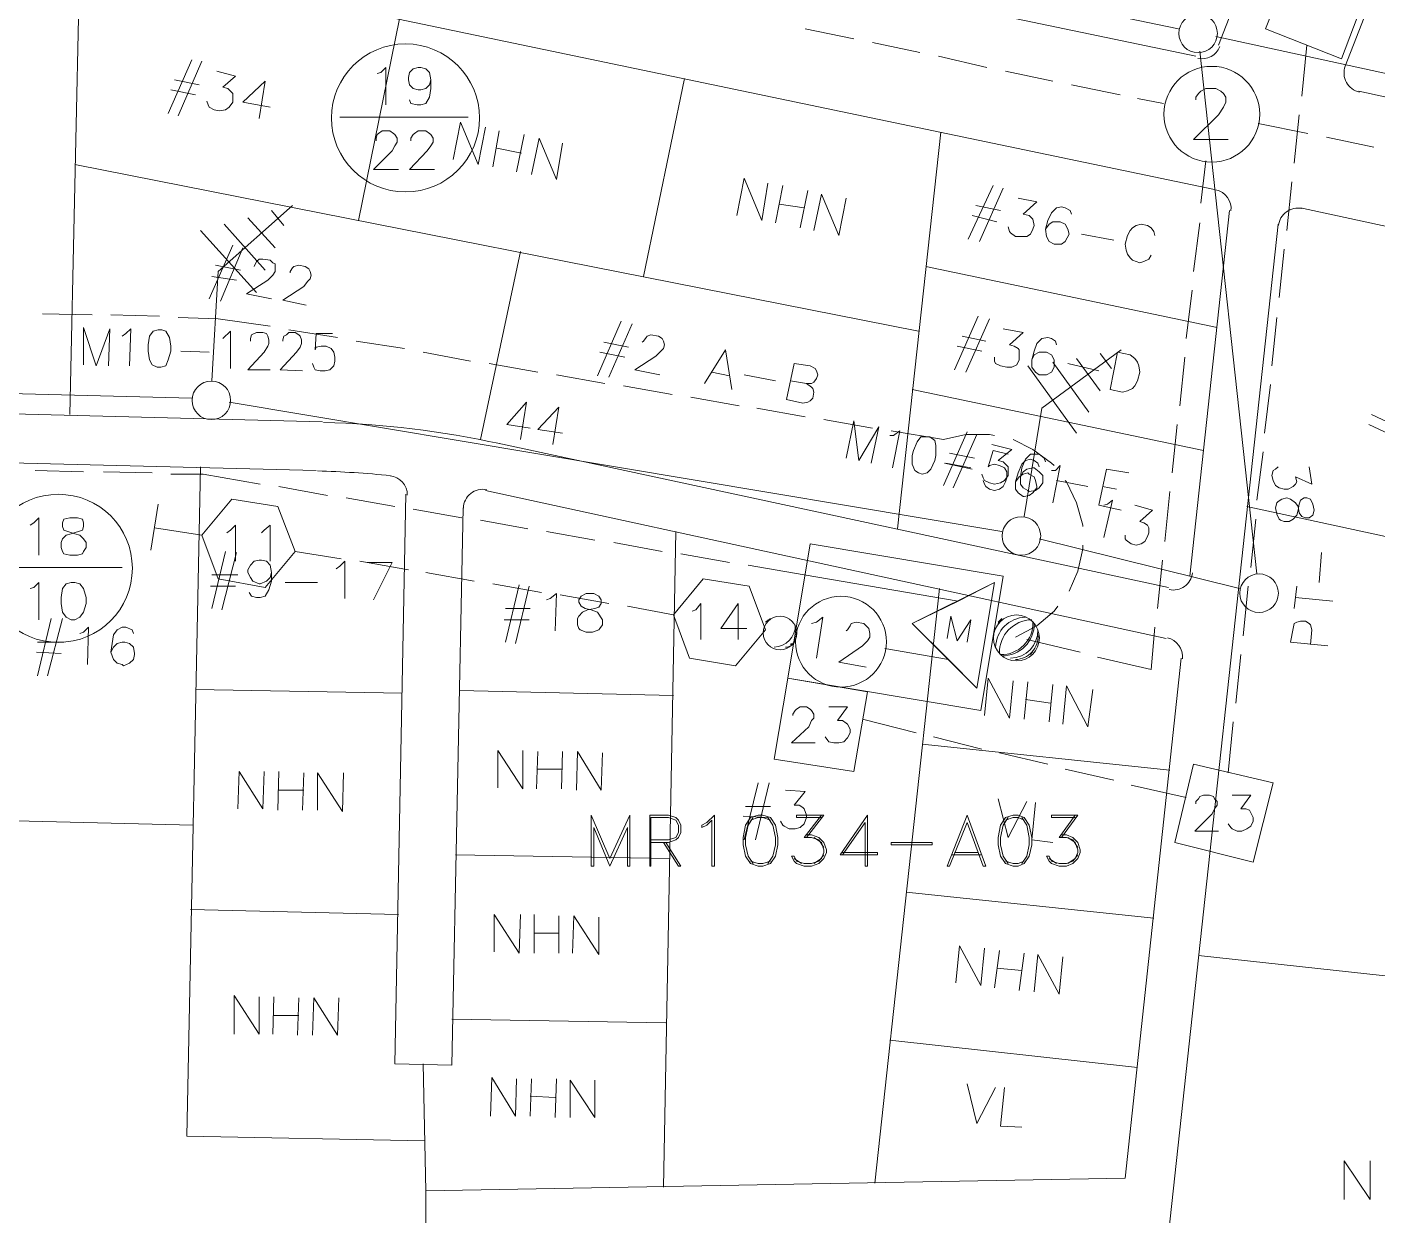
# Model space of a CAD drawing. Header units: millimetres. Extents: x 3.6 to 37.8, y 0.6 to 28.7.
# Drawn here: x 19.666 to 24.19, y 12.185 to 16.167 of the extents above; entities that cross this region are included whole.
import ezdxf

# ---------------------------------------------------------------- set-up
doc = ezdxf.new("R2010")
doc.units = ezdxf.units.MM
for name, color, linetype, true_color in [('PDF_S45$Actives-Amplifier', 92, 'Continuous', 0x00b800), ('PDF_S45$Cable-565', 23, 'Continuous', 0xdd8a6e), ('PDF_S45$LOTS', 254, 'Continuous', 0xdcdcdc), ('PDF_S45$ROAD', 8, 'Continuous', 0x808080), ('PDF_S45$SDU', 157, 'Continuous', 0x396472), ('PDF_S45$Symbols-Ground', 12, 'Continuous', 0xb80000)]:
    doc.layers.add(name, color=color, linetype=linetype, true_color=true_color)
for name, color, linetype in [('PDF_S45$Actives-PowerSupply', 1, 'Continuous'), ('PDF_S45$Passives-Highleg', 7, 'Continuous'), ('PDF_S45$Passives-Splt2way', 7, 'Continuous'), ('PDF_S45$Passives-TapOffs', 7, 'Continuous'), ('PDF_S45$POLE', 7, 'Continuous'), ('PDF_S45$strand', 7, 'Continuous'), ('PDF_S45$Symbols-EndOfLine', 7, 'Continuous'), ('PDF_S45$Symbols-SelfTerminating', 7, 'Continuous')]:
    doc.layers.add(name, color=color, linetype=linetype)

msp = doc.modelspace()

# ---------------------------------------------------------------- linework, layer by layer
at = {"layer": 'PDF_S45$Actives-Amplifier', "lineweight": 13}
for points in [[(22.8619, 13.8756), (22.2155, 13.984), (22.2906, 14.4343), (22.9369, 14.3259)], [(22.7868, 14.2425), (22.2697, 14.3301)], [(22.9077, 14.3051), (22.8494, 13.9506), (22.7534, 14.0465), (22.5408, 14.0841), (22.7534, 14.0465), (22.6325, 14.1675), (22.7868, 14.2425)], [(22.8494, 13.9506), (22.6325, 14.1675), (22.9077, 14.3051)], [(21.686, 13.5253), (21.686, 13.3544), (21.6776, 13.3544), (21.6776, 13.4836), (21.6193, 13.3544), (21.565, 13.4836), (21.565, 13.3544), (21.5567, 13.3544), (21.5567, 13.5253), (21.6193, 13.3794)], [(21.9612, 13.3544), (21.9612, 13.5086), (21.9445, 13.492), (21.9278, 13.4836), (21.9278, 13.492), (21.9445, 13.5003), (21.9695, 13.5253), (21.9695, 13.3544)], [(22.1155, 13.5253), (22.1321, 13.5253), (22.1572, 13.517), (22.1738, 13.492), (22.1822, 13.4503), (22.1822, 13.4252), (22.1738, 13.3877), (22.1572, 13.3627), (22.1321, 13.3544), (22.1155, 13.3544), (22.0904, 13.3627), (22.0738, 13.3877), (22.0654, 13.4252), (22.0654, 13.4503), (22.0738, 13.492), (22.0904, 13.517)], [(22.816, 13.5253), (22.8785, 13.3544), (22.8702, 13.3544), (22.816, 13.5003), (22.7576, 13.3544), (22.7493, 13.3544)], [(22.9703, 13.5253), (22.987, 13.5253), (23.0078, 13.517), (23.0245, 13.492), (23.0328, 13.4503), (23.0328, 13.4252), (23.0245, 13.3877), (23.0078, 13.3627), (22.987, 13.3544), (22.9703, 13.3544), (22.9453, 13.3627), (22.9286, 13.3877), (22.9202, 13.4252), (22.9202, 13.4503), (22.9286, 13.492), (22.9453, 13.517)], [(22.5616, 13.4252), (22.5616, 13.4336), (22.6992, 13.4336), (22.6992, 13.4252)]]:
    msp.add_lwpolyline(points, close=True, dxfattribs=at)
for points in [[(22.2948, 14.1675), (22.3114, 14.1716), (22.3323, 14.1883), (22.3114, 14.0507)], [(22.4782, 14.0215), (22.3865, 14.0382), (22.4657, 14.0924), (22.4824, 14.1091), (22.4907, 14.1216), (22.4907, 14.1341), (22.4866, 14.1508), (22.4699, 14.1675), (22.4449, 14.1716), (22.4282, 14.1675), (22.424, 14.1591), (22.4157, 14.1466), (22.4115, 14.1425)], [(22.7493, 14.1174), (22.7618, 14.1925), (22.7826, 14.1091), (22.8285, 14.18), (22.816, 14.1049)], [(21.7569, 13.4419), (21.8152, 13.4419), (21.8403, 13.4503), (21.8486, 13.4669), (21.8486, 13.492), (21.8403, 13.5086), (21.8152, 13.517), (21.7569, 13.517), (21.7569, 13.3544), (21.7527, 13.3544), (21.7527, 13.5253), (21.8152, 13.5253), (21.8403, 13.517), (21.8486, 13.5086), (21.8569, 13.492), (21.8569, 13.4669), (21.8486, 13.4503), (21.8403, 13.4419), (21.8152, 13.4336), (21.7569, 13.4336)], [(22.0988, 13.3627), (22.0821, 13.3877), (22.0738, 13.4252), (22.0738, 13.4503), (22.0821, 13.492), (22.0988, 13.517)], [(22.0904, 13.5086), (22.1155, 13.517), (22.1321, 13.517), (22.1572, 13.5086)], [(22.1488, 13.517), (22.1655, 13.492), (22.1738, 13.4503), (22.1738, 13.4252), (22.1655, 13.3877), (22.1488, 13.3627)], [(22.3281, 13.517), (22.2447, 13.517), (22.2447, 13.5253), (22.3365, 13.5253), (22.2781, 13.4503)], [(22.3365, 13.4169), (22.3198, 13.4419), (22.2948, 13.4503), (22.2697, 13.4503), (22.3281, 13.5253)], [(22.399, 13.4002), (22.5158, 13.4002), (22.5158, 13.3919), (22.3907, 13.3919), (22.4824, 13.5253), (22.4824, 13.3544), (22.4741, 13.3544), (22.4741, 13.5003), (22.399, 13.3919)], [(22.9536, 13.3627), (22.9369, 13.3877), (22.9286, 13.4252), (22.9286, 13.4503), (22.9369, 13.492), (22.9536, 13.517)], [(22.9453, 13.5086), (22.9703, 13.517), (22.987, 13.517), (23.0078, 13.5086)], [(22.9995, 13.517), (23.0161, 13.492), (23.0245, 13.4503), (23.0245, 13.4252), (23.0161, 13.3877), (22.9995, 13.3627)], [(23.1788, 13.517), (23.0995, 13.517), (23.0995, 13.5253), (23.1871, 13.5253), (23.1329, 13.4503)], [(23.1871, 13.4169), (23.1704, 13.4419), (23.1496, 13.4503), (23.1246, 13.4503), (23.1788, 13.5253)], [(22.2781, 13.4586), (22.2948, 13.4586), (22.3198, 13.4503), (22.3365, 13.4336), (22.3448, 13.4086), (22.3448, 13.4002), (22.3365, 13.3794), (22.3198, 13.3627), (22.2948, 13.3544), (22.2697, 13.3544), (22.2447, 13.3627), (22.2364, 13.371), (22.228, 13.3877), (22.2364, 13.3877), (22.2447, 13.371), (22.2697, 13.3627), (22.2948, 13.3627), (22.3198, 13.371), (22.3365, 13.3919)], [(22.3031, 13.4503), (22.3281, 13.4336), (22.3365, 13.4086), (22.3365, 13.4002), (22.3281, 13.3794), (22.3031, 13.3627)], [(23.1329, 13.4586), (23.1496, 13.4586), (23.1704, 13.4503), (23.1871, 13.4336), (23.1954, 13.4086), (23.1954, 13.4002), (23.1871, 13.3794), (23.1704, 13.3627), (23.1496, 13.3544), (23.1246, 13.3544), (23.0995, 13.3627), (23.0912, 13.371), (23.0829, 13.3877), (23.0912, 13.3877), (23.0995, 13.371), (23.1246, 13.3627), (23.1496, 13.3627), (23.1704, 13.371), (23.1871, 13.3919)], [(23.1537, 13.4503), (23.1788, 13.4336), (23.1871, 13.4086), (23.1871, 13.4002), (23.1788, 13.3794), (23.1537, 13.3627)], [(21.8069, 13.4336), (21.8569, 13.3544), (21.8486, 13.3544), (21.7986, 13.4336)], [(22.8619, 13.3919), (22.766, 13.3919)], [(22.8535, 13.4002), (22.7743, 13.4002)], [(22.1572, 13.371), (22.1321, 13.3627), (22.1155, 13.3627), (22.0904, 13.371)], [(22.2364, 13.3794), (22.2614, 13.3627)], [(23.0078, 13.371), (22.987, 13.3627), (22.9703, 13.3627), (22.9453, 13.371)], [(23.0912, 13.3794), (23.1162, 13.3627)]]:
    msp.add_lwpolyline(points, dxfattribs=at)
msp.add_circle((22.3936, 14.1064), 0.1522, dxfattribs=at)
at = {"layer": 'PDF_S45$Actives-PowerSupply', "lineweight": 9}
for points in [[(22.9327, 14.18), (22.9202, 14.1716), (22.9327, 14.1842), (22.9202, 14.1675)], [(23.037, 14.0716), (23.0287, 14.0674), (23.0328, 14.0716)]]:
    msp.add_lwpolyline(points, dxfattribs=at)
msp.add_lwpolyline([(23.0287, 14.0632), (23.037, 14.0757)], close=True, dxfattribs=at)
msp.add_circle((22.9816, 14.1189), 0.0771, dxfattribs=at)
for centre, radius, start, end in [((23.0141, 14.0862), 0.1022, 91.1691, 178.8309), ((23.0349, 14.0695), 0.1105, 91.0809, 181.0809), ((22.9307, 14.1696), 0.1064, 268.8767, 1.1233), ((22.9348, 14.1654), 0.1064, 268.8767, 1.1233), ((22.9599, 14.1445), 0.0938, 271.273, 1.273), ((22.9765, 14.1239), 0.0774, 271.544, 4.4816)]:
    msp.add_arc(centre, radius, start, end, dxfattribs=at)
at = {"layer": 'PDF_S45$Cable-565', "lineweight": 13}
for points in [[(22.2739, 16.1607), (22.4365, 16.1273)], [(22.4991, 16.1148), (22.6575, 16.0814)], [(23.9544, 16.1064), (23.9377, 15.9355)], [(22.7201, 16.0689), (22.8827, 16.0314)], [(22.9453, 16.0189), (23.1037, 15.9855)], [(23.1663, 15.973), (23.3289, 15.9396)], [(23.3873, 15.9271), (23.4748, 15.9105)], [(23.7917, 15.8437), (23.9585, 15.8104)], [(23.9293, 15.8729), (23.9127, 15.7103)], [(24.0211, 15.7979), (24.1795, 15.7645)], [(23.6166, 15.7186), (23.5999, 15.5769)], [(23.9043, 15.6478), (23.8876, 15.4851)], [(23.5958, 15.5102), (23.5749, 15.3475)], [(23.8793, 15.4226), (23.8626, 15.26)], [(23.5707, 15.285), (23.5499, 15.1224)], [(19.7178, 15.2058), (19.8846, 15.2016)], [(19.9471, 15.2016), (20.1098, 15.1974)], [(20.1723, 15.1932), (20.3058, 15.1891), (20.4809, 15.1641)], [(23.8543, 15.1932), (23.8376, 15.0306)], [(20.5434, 15.1516), (20.7061, 15.1265)], [(20.7686, 15.114), (20.9312, 15.089)], [(20.9938, 15.0765), (21.1522, 15.0473)], [(21.2148, 15.039), (21.3774, 15.0098)], [(23.5457, 15.0598), (23.529, 14.8972)], [(21.4399, 15.0014), (21.6026, 14.9722)], [(21.6651, 14.9639), (21.8277, 14.9347)], [(23.8334, 14.9681), (23.8126, 14.8055)], [(21.8903, 14.9264), (22.0529, 14.8972)], [(22.1113, 14.8889), (22.2739, 14.8597)], [(22.3365, 14.8513), (22.4991, 14.8221)], [(22.5616, 14.8138), (22.7368, 14.7846), (22.8118, 14.8013), (22.891, 14.8013), (22.9077, 14.7971)], [(23.5207, 14.8346), (23.504, 14.672)], [(22.9703, 14.7846), (23.037, 14.7512), (23.0995, 14.7054), (23.1079, 14.697)], [(23.8084, 14.7429), (23.7876, 14.5803)], [(19.6928, 14.6804), (19.8554, 14.6762)], [(19.9221, 14.6762), (20.0848, 14.672)], [(20.1473, 14.6679), (20.2557, 14.6679), (20.4475, 14.6345)], [(20.5101, 14.6262), (20.6727, 14.597)], [(23.1454, 14.647), (23.1496, 14.6428), (23.1829, 14.5719), (23.2038, 14.4969), (23.2038, 14.4927)], [(20.7352, 14.5886), (20.8979, 14.5594)], [(23.4957, 14.6095), (23.479, 14.4427)], [(20.9604, 14.5511), (21.123, 14.5219)], [(21.1856, 14.5136), (21.344, 14.4844)], [(23.7834, 14.5177), (23.7667, 14.3551)], [(21.4066, 14.476), (21.5692, 14.4469)], [(21.6318, 14.4385), (21.7944, 14.4093)], [(20.5643, 14.4093), (20.7186, 14.3843)], [(21.8569, 14.401), (22.0196, 14.3718)], [(23.2038, 14.4302), (23.2038, 14.4177), (23.1871, 14.3426), (23.1579, 14.2759)], [(20.7811, 14.376), (20.9437, 14.3468)], [(22.0821, 14.3635), (22.2697, 14.3301)], [(23.4707, 14.3801), (23.454, 14.2175)], [(21.0021, 14.3384), (21.1647, 14.3092)], [(21.2273, 14.3009), (21.3899, 14.2717)], [(21.4525, 14.2634), (21.6151, 14.2342)], [(23.7584, 14.2926), (23.7417, 14.1258)], [(21.6776, 14.2258), (21.8319, 14.1967)], [(23.1204, 14.2258), (23.1079, 14.2092), (23.0495, 14.1591), (22.9786, 14.1216)], [(23.2538, 14.0549), (23.4331, 14.0132), (23.4456, 14.155)], [(23.0161, 14.1133), (23.1954, 14.0716)], [(23.7334, 14.0632), (23.7167, 13.9006)], [(22.4657, 13.8464), (22.645, 13.8005)], [(23.7083, 13.8381), (23.6917, 13.6671)], [(22.7034, 13.788), (22.866, 13.7463)], [(22.9244, 13.7338), (23.087, 13.6963)], [(23.1454, 13.6796), (23.308, 13.6421)], [(23.3664, 13.6254), (23.5499, 13.5837)]]:
    msp.add_lwpolyline(points, dxfattribs=at)
at = {"layer": 'PDF_S45$LOTS', "lineweight": 0}
for points in [[(19.8429, 16.4025), (19.8095, 14.868)], [(20.9145, 16.194), (20.7769, 15.5185)], [(21.8694, 15.9939), (21.7318, 15.3309)], [(22.5825, 14.4844), (22.7284, 15.8146)], [(22.6534, 15.1474), (19.8262, 15.7061)], [(21.319, 15.4143), (21.1856, 14.7846)], [(23.6541, 15.1599), (22.6784, 15.3642)], [(23.6083, 14.7471), (22.6325, 14.9514)], [(20.2474, 14.6929), (20.2015, 12.4495), (20.9979, 12.4328)], [(27.2444, 13.8047), (23.7542, 14.5594)], [(21.8403, 14.476), (21.7986, 12.2785)], [(22.5074, 12.291), (22.7243, 14.2842)], [(20.9229, 13.934), (20.2307, 13.9465)], [(21.8319, 13.9256), (21.1147, 13.9423)], [(23.4957, 13.6754), (22.6659, 13.763)], [(20.2224, 13.492), (19.5343, 13.5086)], [(21.8194, 13.3794), (21.1022, 13.3919)], [(23.4415, 13.1792), (22.6117, 13.2668)], [(20.9104, 13.1917), (20.214, 13.2084)], [(25.2845, 12.8707), (23.5916, 13.0541)], [(21.8069, 12.829), (21.0897, 12.8415)], [(23.3873, 12.6788), (22.5575, 12.7706)], [(21.0021, 12.266), (20.9938, 12.6914)]]:
    msp.add_lwpolyline(points, dxfattribs=at)
at = {"layer": 'PDF_S45$Passives-Highleg', "lineweight": 9}
for points in [[(22.1405, 14.1716), (22.1572, 14.1842)], [(22.1446, 14.1758), (22.153, 14.18)]]:
    msp.add_lwpolyline(points, close=True, dxfattribs=at)
for points in [[(22.1488, 14.18), (22.1488, 14.1758)], [(22.228, 14.1008), (22.2239, 14.0966)]]:
    msp.add_lwpolyline(points, dxfattribs=at)
msp.add_circle((22.1893, 14.1356), 0.0563, dxfattribs=at)
for centre, radius, start, end in [((22.1676, 14.1612), 0.073, 271.6366, 1.6366), ((22.2093, 14.1195), 0.0313, 266.1859, 356.1859)]:
    msp.add_arc(centre, radius, start, end, dxfattribs=at)
at = {"layer": 'PDF_S45$Passives-Splt2way', "lineweight": 9}
msp.add_lwpolyline([(23.5832, 15.923), (23.5832, 15.9313), (23.5916, 15.9438), (23.5999, 15.9522), (23.6166, 15.9605), (23.65, 15.9605), (23.6666, 15.9522), (23.675, 15.9438), (23.6833, 15.9313), (23.6833, 15.9146), (23.675, 15.898), (23.6583, 15.8729), (23.5749, 15.7895), (23.6917, 15.7895)], dxfattribs=at)
msp.add_circle((23.6363, 15.8745), 0.1605, dxfattribs=at)
at = {"layer": 'PDF_S45$Passives-TapOffs', "lineweight": 9}
for points in [[(23.8168, 16.1607), (23.9168, 16.415), (24.167, 16.3149), (24.0711, 16.0606)], [(20.3058, 14.3176), (20.2515, 14.4635), (20.3516, 14.5845), (20.5059, 14.5594), (20.5643, 14.4093), (20.4642, 14.2884)], [(21.8861, 14.0507), (21.8319, 14.1967), (21.932, 14.3176), (22.0863, 14.2926), (22.1405, 14.1466), (22.0404, 14.0257)], [(22.1697, 13.713), (22.2155, 13.984), (22.4824, 13.9381), (22.4365, 13.6713)], [(23.7751, 13.3669), (23.5124, 13.4336), (23.5749, 13.6963), (23.8418, 13.6337)]]:
    msp.add_lwpolyline(points, close=True, dxfattribs=at)
for points in [[(20.3349, 14.4719), (20.3475, 14.4802), (20.3641, 14.4969), (20.3641, 14.376)], [(20.4517, 14.4719), (20.46, 14.4802), (20.4809, 14.4969), (20.4809, 14.376)], [(21.8945, 14.2092), (21.907, 14.2133), (21.9236, 14.2342), (21.9236, 14.1133)], [(22.0779, 14.1508), (21.9904, 14.1508), (22.0487, 14.2342), (22.0487, 14.1133)], [(22.2322, 13.8589), (22.2322, 13.8631), (22.2406, 13.8756), (22.2447, 13.8798), (22.2572, 13.8881), (22.2781, 13.8881), (22.2906, 13.8798), (22.2948, 13.8756), (22.3031, 13.8631), (22.3031, 13.8506), (22.2948, 13.8422), (22.2864, 13.8214), (22.228, 13.7672), (22.3073, 13.7672)], [(22.3531, 13.8881), (22.4157, 13.8881), (22.3823, 13.8422), (22.399, 13.8422), (22.4115, 13.8339), (22.4157, 13.8297), (22.424, 13.813), (22.424, 13.8005), (22.4157, 13.7838), (22.4032, 13.7713), (22.3865, 13.7672), (22.3698, 13.7672), (22.3531, 13.7713), (22.349, 13.7755), (22.3406, 13.788)], [(23.5832, 13.5628), (23.5832, 13.5712), (23.5916, 13.5795), (23.5958, 13.5879), (23.6083, 13.592), (23.6291, 13.592), (23.6416, 13.5879), (23.6458, 13.5795), (23.6541, 13.5712), (23.6541, 13.5587), (23.6458, 13.5462), (23.6374, 13.5295), (23.5791, 13.4711), (23.6583, 13.4711)], [(23.7042, 13.592), (23.7667, 13.592), (23.7334, 13.5462), (23.75, 13.5462), (23.7625, 13.542), (23.7751, 13.517), (23.7751, 13.5045), (23.7667, 13.4878), (23.7542, 13.4794), (23.7375, 13.4711), (23.7208, 13.4711), (23.7042, 13.4794), (23.7, 13.4836), (23.6917, 13.4961)]]:
    msp.add_lwpolyline(points, dxfattribs=at)
at = {"layer": 'PDF_S45$POLE', "lineweight": 0}
for points in [[(19.8554, 15.0348), (19.8554, 15.1599), (19.8971, 15.0306), (19.943, 15.1557), (19.9388, 15.0306)], [(19.9847, 15.1307), (19.9972, 15.139), (20.0139, 15.1557), (20.0097, 15.0306)], [(20.3224, 15.1224), (20.3475, 15.1474), (20.3475, 15.0223)], [(20.4142, 15.114), (20.4142, 15.1224), (20.4183, 15.1349), (20.435, 15.1432), (20.4559, 15.1432), (20.4684, 15.139), (20.4725, 15.1307), (20.4767, 15.1182), (20.4767, 15.1057), (20.4725, 15.0973), (20.46, 15.0765), (20.4058, 15.0181), (20.4809, 15.0181)], [(20.5226, 15.114), (20.5226, 15.1182), (20.5268, 15.1307), (20.5351, 15.1349), (20.5434, 15.1432), (20.5643, 15.1432), (20.5768, 15.1349), (20.581, 15.1307), (20.5851, 15.1182), (20.5851, 15.1057), (20.581, 15.0932), (20.5685, 15.0765), (20.5142, 15.0181), (20.5893, 15.0139)], [(20.6227, 15.039), (20.6268, 15.0265), (20.631, 15.0181), (20.6477, 15.0139), (20.6644, 15.0139), (20.681, 15.0181), (20.6935, 15.0306), (20.6977, 15.0473), (20.6977, 15.0598), (20.6935, 15.0765), (20.6852, 15.089), (20.6685, 15.0973), (20.6519, 15.0973), (20.6352, 15.0932), (20.631, 15.0848), (20.6352, 15.139), (20.6894, 15.139)], [(20.2766, 15.0765), (20.1807, 15.0807)], [(22.4115, 14.7221), (22.4365, 14.8472), (22.4532, 14.7137), (22.5199, 14.8263), (22.4949, 14.7054)], [(22.5575, 14.7971), (22.57, 14.7971), (22.5908, 14.8138), (22.5658, 14.6887)], [(22.8327, 14.6845), (22.7409, 14.7054)], [(22.8702, 14.647), (22.8744, 14.6345), (22.8785, 14.6262), (22.891, 14.6178), (22.9077, 14.6136), (22.9244, 14.6178), (22.9369, 14.6262), (22.9453, 14.6428), (22.9494, 14.6553), (22.9494, 14.6762), (22.9411, 14.6887), (22.9244, 14.697), (22.9077, 14.7012), (22.891, 14.697), (22.8869, 14.6929), (22.9036, 14.7471), (22.9536, 14.7346)], [(22.9786, 14.6428), (22.987, 14.672), (22.9995, 14.7012), (23.012, 14.7137), (23.0287, 14.7179), (23.0412, 14.7137), (23.0537, 14.7054), (23.0578, 14.6929)], [(23.0995, 14.6804), (23.1121, 14.6804), (23.1287, 14.697), (23.1037, 14.5719)], [(24.0044, 14.4052), (23.9961, 14.3051)], [(23.921, 14.2926), (23.9127, 14.2175)], [(24.0419, 14.2425), (23.9168, 14.255)], [(24.0252, 14.0924), (23.9001, 14.1049), (23.9085, 14.1508), (23.9127, 14.1675), (23.921, 14.1716), (23.9335, 14.1758), (23.9502, 14.1758), (23.9627, 14.1675), (23.9669, 14.1633), (23.971, 14.1466), (23.9669, 14.0966)]]:
    msp.add_lwpolyline(points, dxfattribs=at)
for points in [[(20.1056, 15.1516), (20.1181, 15.1516), (20.1306, 15.1474), (20.1431, 15.1265), (20.1473, 15.0973), (20.1473, 15.0807), (20.139, 15.0515), (20.1306, 15.0306), (20.1139, 15.0265), (20.1014, 15.0265), (20.0848, 15.0348), (20.0764, 15.0515), (20.0722, 15.0807), (20.0722, 15.1015), (20.0764, 15.1307), (20.0889, 15.1474)], [(22.6617, 14.7929), (22.6909, 14.7929), (22.7076, 14.7804), (22.7117, 14.7638), (22.7117, 14.7304), (22.7076, 14.7137), (22.6951, 14.6845), (22.6826, 14.672), (22.6659, 14.6679), (22.6534, 14.672), (22.6409, 14.6804), (22.6325, 14.7012), (22.6325, 14.7304), (22.6367, 14.7471), (22.6492, 14.7763)], [(22.9911, 14.6595), (23.0036, 14.6679), (23.0203, 14.672), (23.0245, 14.6679), (23.0412, 14.6595), (23.0453, 14.647), (23.0495, 14.6262), (23.0495, 14.622), (23.037, 14.6053), (23.0245, 14.597), (23.0078, 14.5928), (23.0036, 14.5928), (22.987, 14.6053), (22.9786, 14.6178), (22.9786, 14.6428)]]:
    msp.add_lwpolyline(points, close=True, dxfattribs=at)
for centre in [(23.5904, 16.1455), (20.2836, 14.9154), (22.9982, 14.4609), (23.7947, 14.269)]:
    msp.add_circle(centre, 0.0646, dxfattribs=at)
at = {"layer": 'PDF_S45$ROAD', "lineweight": 0}
for points in [[(25.595, 21.0749), (23.6583, 16.1064)], [(23.5832, 16.0689), (21.8277, 16.4359)], [(25.6973, 15.6102), (24.1295, 15.9522)], [(23.5624, 14.3259), (23.6958, 15.5519)], [(27.4028, 14.8096), (23.9335, 15.5602)], [(23.8584, 15.506), (23.4915, 12.1201), (21.0021, 12.0784), (21.0021, 12.266), (23.3456, 12.3077), (23.5332, 14.0507)], [(15.156, 14.9848), (20.656, 14.843)], [(21.244, 14.7721), (23.4915, 14.2884)], [(20.6352, 14.6804), (18.8088, 14.7262)], [(23.4832, 14.1174), (21.2023, 14.6136)], [(21.1272, 14.5553), (21.0897, 12.6872), (20.8979, 12.6914), (20.9354, 14.6011)]]:
    msp.add_lwpolyline(points, dxfattribs=at)
for points in [[(24.1313, 15.9489, -0.461402), (24.0836, 16.0356), (25.9438, 20.801)], [(23.6458, 15.6227), (20.1723, 16.3483, 0.046533), (19.5894, 16.4137)]]:
    msp.add_lwpolyline(points, format="xyb", dxfattribs=at)
for centre, radius, start, end in [((23.6029, 16.1247), 0.0646, 258.1677, 338.6865), ((23.6363, 15.5576), 0.0646, 353.8257, 78.1677), ((23.924, 15.495), 0.0646, 77.7613, 173.8257), ((20.5796, 11.6836), 3.1587, 77.7448, 88.5443), ((20.5588, 11.521), 3.1587, 84.0838, 88.5442), ((20.8757, 14.5985), 0.0646, 358.8245, 84.0839), ((21.1926, 14.5526), 0.0646, 77.7448, 178.8244), ((23.507, 14.3441), 0.0646, 257.7447, 353.8257), ((23.4736, 14.0564), 0.0646, 353.8257, 77.7448)]:
    msp.add_arc(centre, radius, start, end, dxfattribs=at)
at = {"layer": 'PDF_S45$SDU', "lineweight": 0}
for points in [[(20.139, 15.8771), (20.2182, 16.0564)], [(20.1723, 15.8688), (20.2515, 16.0522)], [(20.3016, 16.0189), (20.3641, 16.0022), (20.3224, 15.9647), (20.3391, 15.9605), (20.3558, 15.9438), (20.3558, 15.9146), (20.3433, 15.898), (20.3308, 15.8896), (20.3099, 15.8854), (20.2932, 15.8896), (20.2766, 15.898), (20.2724, 15.9063), (20.2682, 15.9188)], [(20.2432, 15.973), (20.1598, 15.9897)], [(20.4809, 15.898), (20.3892, 15.9146), (20.4642, 15.9855), (20.4434, 15.8604)], [(20.2307, 15.9396), (20.1473, 15.9563)], [(21.0939, 15.7228), (21.1189, 15.8479), (21.1772, 15.7061), (21.2023, 15.8312)], [(21.2273, 15.6978), (21.2481, 15.8187)], [(21.3065, 15.6811), (21.3315, 15.8062)], [(21.3566, 15.6728), (21.3816, 15.7937), (21.4399, 15.6561), (21.4608, 15.777)], [(21.3232, 15.7437), (21.2398, 15.7603)], [(22.0446, 15.5352), (22.0696, 15.6603), (22.128, 15.5185), (22.1488, 15.6436)], [(22.1738, 15.5102), (22.1989, 15.6353)], [(22.2572, 15.4935), (22.2823, 15.6186)], [(22.8202, 15.4559), (22.9036, 15.6353)], [(22.8577, 15.4476), (22.9369, 15.6269)], [(22.2697, 15.5602), (22.1863, 15.5727)], [(22.3031, 15.4851), (22.3281, 15.6061), (22.3865, 15.4685), (22.4115, 15.5936)], [(22.9286, 15.5519), (22.8452, 15.5685)], [(22.987, 15.5936), (23.0495, 15.581), (23.0036, 15.5393), (23.0245, 15.5352), (23.037, 15.5227), (23.0412, 15.5018), (23.037, 15.4893), (23.0287, 15.4726), (23.0161, 15.4643), (22.9786, 15.4643), (22.9619, 15.4768), (22.9578, 15.481), (22.9536, 15.4976)], [(23.0787, 15.4893), (23.087, 15.5185), (23.0995, 15.5435), (23.1162, 15.5602), (23.1329, 15.5644), (23.1454, 15.5602), (23.1621, 15.5519), (23.1663, 15.5393)], [(22.9161, 15.5143), (22.8327, 15.5352)], [(23.4331, 15.4017), (23.4248, 15.3892), (23.4081, 15.3809), (23.3956, 15.3767), (23.3706, 15.3851), (23.3622, 15.3934), (23.3539, 15.4059), (23.3497, 15.4184), (23.3456, 15.4393), (23.3539, 15.4685), (23.3622, 15.4851), (23.3706, 15.4935), (23.3831, 15.5018), (23.3998, 15.506), (23.4206, 15.5018), (23.4331, 15.4935), (23.4415, 15.481), (23.4456, 15.4685)], [(20.2766, 15.2558), (20.3558, 15.4351)], [(23.308, 15.4518), (23.1996, 15.4726)], [(20.3141, 15.2475), (20.3892, 15.4268)], [(20.4267, 15.3642), (20.435, 15.3809), (20.4434, 15.3892), (20.4559, 15.3892), (20.4809, 15.3851), (20.4892, 15.3767), (20.4976, 15.3726), (20.4976, 15.3475), (20.4892, 15.335), (20.4725, 15.3183), (20.4017, 15.2725), (20.4851, 15.2558)], [(20.3808, 15.3517), (20.2974, 15.3684)], [(20.5476, 15.3434), (20.5476, 15.3475), (20.5559, 15.36), (20.5601, 15.3642), (20.5768, 15.3684), (20.5976, 15.3642), (20.6102, 15.3559), (20.6143, 15.3475), (20.6185, 15.335), (20.6143, 15.3225), (20.606, 15.3142), (20.5935, 15.2975), (20.5226, 15.2516), (20.6018, 15.2349)], [(20.3683, 15.3183), (20.2849, 15.3309)], [(21.5776, 14.9973), (21.6568, 15.1807)], [(21.6151, 14.9931), (21.6943, 15.1724)], [(22.7743, 15.0181), (22.8535, 15.1974)], [(22.8118, 15.0098), (22.891, 15.1891)], [(21.786, 15.0014), (21.7026, 15.0181), (21.7735, 15.064), (21.7986, 15.089), (21.8027, 15.1015), (21.7986, 15.114), (21.7944, 15.1224), (21.7819, 15.1307), (21.7569, 15.1349), (21.7443, 15.1307), (21.7402, 15.1265), (21.7318, 15.114), (21.7277, 15.1099)], [(22.8785, 15.114), (22.7993, 15.1307)], [(22.9369, 15.1557), (23.0036, 15.1432), (22.9578, 15.1015), (22.9744, 15.0973), (22.987, 15.089), (22.9911, 15.0848), (22.9911, 15.0515), (22.9828, 15.0348), (22.9661, 15.0265), (22.9494, 15.0265), (22.9286, 15.0306), (22.9119, 15.039), (22.9077, 15.0473), (22.9077, 15.0598)], [(23.0328, 15.0515), (23.0412, 15.0807), (23.0495, 15.1057), (23.0662, 15.1224), (23.087, 15.1265), (23.0995, 15.1224), (23.1121, 15.114), (23.1162, 15.1015)], [(21.6693, 15.0598), (21.5859, 15.0765)], [(21.6818, 15.0932), (21.5984, 15.1099)], [(21.9362, 14.9722), (22.007, 15.0848), (22.0279, 14.9514)], [(22.866, 15.0807), (22.7826, 15.0973)], [(22.2781, 14.9722), (22.2948, 14.9597), (22.2989, 14.9556), (22.3031, 14.9431), (22.2989, 14.9222), (22.2906, 14.9139), (22.2823, 14.9097), (22.2656, 14.9055), (22.2114, 14.918), (22.2364, 15.039), (22.2906, 15.0306), (22.3073, 15.0223), (22.3114, 15.0139), (22.3156, 15.0014), (22.3114, 14.9889), (22.3031, 14.9764), (22.2948, 14.9722), (22.2781, 14.9722), (22.2239, 14.9806)], [(23.258, 15.0139), (23.1537, 15.039)], [(22.0196, 14.9973), (21.9612, 15.0098)], [(22.1738, 14.9806), (22.0696, 15.0014)], [(24.3505, 14.7846), (24.1712, 14.868)], [(22.7368, 14.6303), (22.816, 14.8096)], [(22.7701, 14.622), (22.8494, 14.8013)], [(24.3422, 14.7512), (24.1628, 14.8346)], [(22.8994, 14.7679), (22.9661, 14.7512), (22.9202, 14.7137), (22.9369, 14.7095), (22.9536, 14.6929), (22.9536, 14.6637), (22.9411, 14.647), (22.9286, 14.6387), (22.9077, 14.6345), (22.891, 14.6387), (22.8744, 14.647), (22.8702, 14.6553), (22.866, 14.6679)], [(22.8285, 14.6887), (22.7451, 14.7054)], [(22.841, 14.7221), (22.7576, 14.7387)], [(22.9953, 14.6595), (22.9995, 14.6887), (23.012, 14.7179), (23.0287, 14.7346), (23.0578, 14.7346), (23.0745, 14.7221), (23.0787, 14.7095)], [(23.3331, 14.5469), (23.258, 14.5636), (23.283, 14.6845), (23.3581, 14.672)], [(23.2205, 14.6262), (23.1162, 14.647)], [(23.3164, 14.6178), (23.2705, 14.6262)], [(20.2849, 14.2175), (20.3308, 14.4093)], [(20.3183, 14.2133), (20.3683, 14.4052)], [(20.7019, 14.3509), (20.7144, 14.3593), (20.7311, 14.376), (20.7311, 14.2509)], [(20.8061, 14.3718), (20.8895, 14.3718), (20.827, 14.2467)], [(20.3725, 14.3301), (20.2849, 14.3301)], [(20.4851, 14.3384), (20.4851, 14.3092), (20.4767, 14.2801), (20.4642, 14.2592), (20.4475, 14.255), (20.435, 14.255), (20.4183, 14.2592), (20.41, 14.2717)], [(20.6393, 14.3051), (20.5309, 14.3051)], [(21.269, 14.1049), (21.3149, 14.2967)], [(20.3641, 14.2926), (20.2807, 14.2926)], [(21.3023, 14.1008), (21.3482, 14.2926)], [(21.4066, 14.2467), (21.4191, 14.2509), (21.4399, 14.2675), (21.4358, 14.1425)], [(21.3524, 14.2175), (21.269, 14.2175)], [(19.7011, 13.9923), (19.747, 14.1842)], [(19.7345, 13.9923), (19.7845, 14.1842)], [(21.3482, 14.18), (21.2648, 14.18)], [(19.8429, 14.1341), (19.8554, 14.1383), (19.8721, 14.155), (19.8679, 14.0299)], [(19.9471, 14.0716), (19.9555, 14.1299), (19.968, 14.1466), (19.9847, 14.155), (19.9972, 14.155), (20.018, 14.1466), (20.0222, 14.1341)], [(19.7804, 14.0674), (19.697, 14.0716)], [(19.7887, 14.1049), (19.7011, 14.1049)], [(22.8744, 13.8589), (22.8869, 13.984), (22.9578, 13.8506), (22.9703, 13.9757)], [(23.0078, 13.8464), (23.0203, 13.9715)], [(23.0912, 13.8381), (23.1037, 13.9631)], [(23.1371, 13.8297), (23.1496, 13.959), (23.2205, 13.8214), (23.2371, 13.9465)], [(23.0954, 13.9006), (23.012, 13.9131)], [(21.244, 13.6171), (21.244, 13.7421), (21.3274, 13.6129), (21.3274, 13.7421)], [(21.3732, 13.6129), (21.3774, 13.738)], [(21.4566, 13.6129), (21.4608, 13.738)], [(21.5067, 13.6087), (21.5108, 13.738), (21.5901, 13.6087), (21.5942, 13.7338)], [(20.3725, 13.5462), (20.3766, 13.6713), (20.4559, 13.5462), (20.46, 13.6713)], [(20.5059, 13.542), (20.5101, 13.6713)], [(20.5893, 13.542), (20.5935, 13.6671)], [(20.6393, 13.542), (20.6393, 13.6671), (20.7227, 13.5378), (20.7269, 13.6671)], [(21.4608, 13.6796), (21.3774, 13.6796)], [(22.0696, 13.4419), (22.1155, 13.6337)], [(22.1071, 13.4419), (22.153, 13.6337)], [(20.5935, 13.6087), (20.5059, 13.6087)], [(22.2072, 13.6087), (22.2739, 13.6045), (22.2364, 13.5587), (22.2531, 13.5587), (22.2656, 13.5503), (22.2697, 13.5462), (22.2781, 13.5253), (22.2781, 13.517), (22.2697, 13.4961), (22.2572, 13.4836), (22.2406, 13.4794), (22.2197, 13.4794), (22.203, 13.4878), (22.1989, 13.492), (22.1905, 13.5045)], [(23.0161, 13.5712), (22.9536, 13.4503), (22.9202, 13.5795)], [(22.1572, 13.5545), (22.0738, 13.5545)], [(23.1037, 13.4336), (23.0328, 13.4419), (23.0453, 13.567)], [(22.1488, 13.517), (22.0654, 13.5211)], [(21.2315, 13.0666), (21.2315, 13.1917), (21.3149, 13.0625), (21.319, 13.1917)], [(21.3649, 13.0625), (21.3649, 13.1917)], [(21.4483, 13.0625), (21.4483, 13.1876)], [(21.4942, 13.0625), (21.4983, 13.1876), (21.5817, 13.0583), (21.5817, 13.1834)], [(21.4483, 13.1292), (21.3649, 13.1292)], [(22.7785, 12.9624), (22.791, 13.0875), (22.8619, 12.9541), (22.8744, 13.0791)], [(22.9077, 12.9457), (22.9244, 13.0708)], [(22.9911, 12.9374), (23.0078, 13.0625)], [(23.0412, 12.9332), (23.0537, 13.0583), (23.1246, 12.9249), (23.1371, 13.05)], [(22.9995, 13.0041), (22.9161, 13.0124)], [(20.36, 12.7914), (20.36, 12.9207), (20.4434, 12.7914), (20.4434, 12.9165)], [(20.4892, 12.7914), (20.4934, 12.9165)], [(20.5726, 12.7873), (20.5768, 12.9124)], [(20.6227, 12.7873), (20.6268, 12.9124), (20.7061, 12.7873), (20.7102, 12.9124)], [(20.5768, 12.854), (20.4934, 12.854)], [(21.2189, 12.5162), (21.2231, 12.6455), (21.3023, 12.5162), (21.3065, 12.6413)], [(21.3524, 12.5162), (21.3566, 12.6413)], [(21.4358, 12.512), (21.4399, 12.6413)], [(21.4858, 12.512), (21.4858, 12.6371), (21.5692, 12.512), (21.5692, 12.6371)], [(22.9119, 12.6121), (22.8494, 12.4912), (22.816, 12.6246)], [(21.4358, 12.5788), (21.3524, 12.5829)], [(22.9995, 12.4787), (22.9286, 12.4829), (22.9411, 12.6121)], [(24.0795, 12.2368), (24.0795, 12.3661), (24.167, 12.2368), (24.167, 12.3661)]]:
    msp.add_lwpolyline(points, dxfattribs=at)
for points in [[(23.0912, 15.506), (23.1037, 15.5143), (23.1287, 15.5143), (23.1454, 15.506), (23.1537, 15.4893), (23.1579, 15.4726), (23.1454, 15.4476), (23.1329, 15.4393), (23.1079, 15.4393), (23.0912, 15.4476), (23.0829, 15.4643), (23.0787, 15.4893)], [(23.0412, 15.0682), (23.0578, 15.0765), (23.0829, 15.0765), (23.0995, 15.0682), (23.1079, 15.0515), (23.1079, 15.0265), (23.0995, 15.0098), (23.0829, 15.0014), (23.0578, 15.0014), (23.0453, 15.0098), (23.0328, 15.0265), (23.0328, 15.0515)], [(23.3205, 15.0765), (23.3622, 15.0682), (23.3789, 15.0556), (23.3873, 15.0431), (23.3914, 15.0306), (23.3956, 15.0098), (23.3873, 14.9806), (23.3789, 14.9639), (23.3706, 14.9556), (23.3539, 14.9472), (23.3372, 14.9431), (23.2955, 14.9514)], [(23.0036, 14.6762), (23.0161, 14.6845), (23.037, 14.6887), (23.0412, 14.6887), (23.0578, 14.6762), (23.0704, 14.6637), (23.0704, 14.6387), (23.0578, 14.622), (23.0453, 14.6136), (23.0245, 14.6095), (23.0203, 14.6136), (23.0036, 14.622), (22.9953, 14.6345), (22.9953, 14.6595)], [(20.4809, 14.3218), (20.4684, 14.3092), (20.4475, 14.3009), (20.4434, 14.3009), (20.4225, 14.3092), (20.4142, 14.3218), (20.4058, 14.3384), (20.4058, 14.3468), (20.4142, 14.3635), (20.4267, 14.376), (20.4434, 14.3801), (20.4517, 14.3801), (20.4684, 14.376), (20.4809, 14.3635), (20.4851, 14.3384)], [(21.54, 14.2675), (21.565, 14.2675), (21.5817, 14.2592), (21.5901, 14.2467), (21.5901, 14.2342), (21.5817, 14.2217), (21.5692, 14.2175), (21.5442, 14.2133), (21.5275, 14.205), (21.515, 14.1925), (21.5108, 14.1842), (21.5108, 14.1633), (21.515, 14.1508), (21.5192, 14.1466), (21.54, 14.1383), (21.5609, 14.1383), (21.5817, 14.1466), (21.5859, 14.1508), (21.5942, 14.1633), (21.5942, 14.18), (21.5776, 14.205), (21.5567, 14.2133), (21.5359, 14.2175), (21.5233, 14.2258), (21.515, 14.2384), (21.515, 14.2467), (21.5233, 14.2592)], [(19.9555, 14.0882), (19.968, 14.1008), (19.9847, 14.1049), (19.993, 14.1049), (20.0097, 14.1008), (20.0222, 14.0882), (20.0264, 14.0674), (20.0264, 14.0632), (20.0222, 14.0465), (20.0097, 14.034), (19.9888, 14.0257), (19.9847, 14.0299), (19.968, 14.034), (19.9555, 14.0465), (19.9471, 14.0716)]]:
    msp.add_lwpolyline(points, close=True, dxfattribs=at)
at = {"layer": 'PDF_S45$strand', "color": 254, "lineweight": 0, "true_color": 0xdcdcdc}
for points in [[(21.3524, 16.611), (23.5249, 16.1607)], [(26.1977, 15.581), (23.65, 16.1356)], [(23.7876, 14.3343), (23.5958, 16.0856)], [(18.7754, 14.9597), (20.2182, 14.9222)], [(20.3433, 14.9097), (22.9327, 14.476)], [(23.0578, 14.451), (23.7292, 14.2842)]]:
    msp.add_lwpolyline(points, dxfattribs=at)
at = {"layer": 'PDF_S45$strand', "lineweight": 0}
for points in [[(21.3524, 14.8221), (21.2732, 14.8346), (21.3399, 14.9097), (21.319, 14.7846)], [(21.4608, 14.8055), (21.3774, 14.818), (21.4483, 14.893), (21.4274, 14.7679)], [(23.9627, 14.6929), (23.971, 14.6345), (23.9168, 14.6595), (23.921, 14.6428), (23.9168, 14.6345), (23.9085, 14.6262), (23.8918, 14.6178), (23.8793, 14.6178), (23.8626, 14.622), (23.8501, 14.6303), (23.8418, 14.647), (23.8376, 14.6637), (23.8418, 14.6804), (23.8501, 14.6845), (23.8584, 14.6929)], [(23.2747, 14.5636), (23.2872, 14.5678), (23.3039, 14.5803), (23.2747, 14.4552)], [(23.3789, 14.5636), (23.4373, 14.5469), (23.3956, 14.5094), (23.4081, 14.5052), (23.4206, 14.4969), (23.4248, 14.4885), (23.4248, 14.4719), (23.4206, 14.4594), (23.4123, 14.4427), (23.3998, 14.4343), (23.3831, 14.4302), (23.3664, 14.4343), (23.3497, 14.4469), (23.3456, 14.451), (23.3456, 14.4635)]]:
    msp.add_lwpolyline(points, dxfattribs=at)
msp.add_lwpolyline([(23.9752, 14.5678), (23.9794, 14.5469), (23.9752, 14.5302), (23.9627, 14.5219), (23.9502, 14.5219), (23.9377, 14.5261), (23.9293, 14.5386), (23.9252, 14.5594), (23.9168, 14.5719), (23.9001, 14.5845), (23.8876, 14.5886), (23.871, 14.5845), (23.8584, 14.5761), (23.8543, 14.5719), (23.8501, 14.5553), (23.8543, 14.5344), (23.8626, 14.5177), (23.8668, 14.5136), (23.8793, 14.5094), (23.896, 14.5094), (23.9085, 14.5177), (23.921, 14.5302), (23.9252, 14.5469), (23.9293, 14.5678), (23.9335, 14.5803), (23.946, 14.5886), (23.9544, 14.5886), (23.9669, 14.5845)], close=True, dxfattribs=at)
at = {"layer": 'PDF_S45$Symbols-EndOfLine', "lineweight": 9}
for points in [[(20.8395, 16.0105), (20.852, 16.0147), (20.8687, 16.0314), (20.8687, 15.9063)], [(21.0188, 15.9897), (21.0188, 15.9605), (21.0146, 15.9313), (21.0021, 15.9105), (20.9854, 15.9063), (20.9729, 15.9063), (20.9521, 15.9105), (20.9479, 15.923)], [(20.8353, 15.7854), (20.8353, 15.7937), (20.8395, 15.8062), (20.8437, 15.8104), (20.8562, 15.8187), (20.8812, 15.8187), (20.8937, 15.8104), (20.8979, 15.8062), (20.9062, 15.7937), (20.9062, 15.7812), (20.8979, 15.7687), (20.8895, 15.752), (20.827, 15.6895), (20.9104, 15.6895)], [(20.9521, 15.7854), (20.9521, 15.7937), (20.9604, 15.8062), (20.9646, 15.8104), (20.9771, 15.8187), (21.0021, 15.8187), (21.0146, 15.8104), (21.0188, 15.8062), (21.0271, 15.7937), (21.0271, 15.7812), (21.0188, 15.7687), (21.0063, 15.752), (20.9479, 15.6895), (21.0313, 15.6895)], [(19.6761, 14.4969), (19.6886, 14.5052), (19.7053, 14.5219), (19.7053, 14.3968)], [(19.6761, 14.2842), (19.6886, 14.2884), (19.7053, 14.3051), (19.7053, 14.18)]]:
    msp.add_lwpolyline(points, dxfattribs=at)
for points in [[(21.0146, 15.973), (21.0021, 15.9605), (20.9854, 15.9563), (20.9771, 15.9563), (20.9604, 15.9605), (20.9479, 15.973), (20.9437, 15.9897), (20.9437, 15.998), (20.9479, 16.0147), (20.9604, 16.0272), (20.9771, 16.0314), (20.9854, 16.0314), (21.0021, 16.0272), (21.0146, 16.0147), (21.0188, 15.9897)], [(19.8095, 14.5219), (19.8346, 14.5219), (19.8512, 14.5177), (19.8554, 14.5052), (19.8554, 14.4927), (19.8512, 14.4802), (19.8137, 14.4677), (19.797, 14.4635), (19.7845, 14.451), (19.7804, 14.4385), (19.7804, 14.4218), (19.7845, 14.4093), (19.7887, 14.401), (19.8095, 14.3968), (19.8346, 14.3968), (19.8512, 14.401), (19.8554, 14.4093), (19.8638, 14.4218), (19.8638, 14.4385), (19.8554, 14.451), (19.8429, 14.4635), (19.8262, 14.4677), (19.7887, 14.4802), (19.7845, 14.4927), (19.7845, 14.5052), (19.7887, 14.5177)], [(19.8137, 14.3051), (19.8262, 14.3051), (19.8429, 14.3009), (19.8554, 14.2842), (19.8638, 14.255), (19.8638, 14.2342), (19.8554, 14.205), (19.8429, 14.1883), (19.8262, 14.18), (19.8137, 14.18), (19.797, 14.1883), (19.7845, 14.205), (19.7804, 14.2342), (19.7804, 14.255), (19.7845, 14.2842), (19.797, 14.3009)]]:
    msp.add_lwpolyline(points, close=True, dxfattribs=at)
at = {"layer": 'PDF_S45$Symbols-EndOfLine', "color": 15, "lineweight": 0, "true_color": 0x954a4a}
for points in [[(21.1439, 15.8646), (20.7144, 15.8646)], [(19.9847, 14.3551), (19.5552, 14.3551)]]:
    msp.add_lwpolyline(points, dxfattribs=at)
for centre in [(20.9341, 15.862), (19.7707, 14.3524)]:
    msp.add_circle(centre, 0.2481, dxfattribs=at)
at = {"layer": 'PDF_S45$Symbols-Ground', "lineweight": 0}
for points in [[(20.5559, 15.5685), (20.3058, 15.3475), (20.2849, 14.9806)], [(20.4976, 15.4268), (20.4058, 15.5268)], [(20.5268, 15.5018), (20.4851, 15.5519)], [(20.435, 15.2766), (20.2474, 15.4851)], [(20.4642, 15.3517), (20.3266, 15.506)], [(23.3331, 15.0848), (23.0662, 14.8889), (23.0078, 14.5261)], [(23.2997, 15.0223), (23.2622, 15.0723)], [(23.1829, 14.8055), (23.0203, 15.0306)], [(23.2246, 14.8763), (23.1037, 15.0431)], [(23.2622, 14.9472), (23.1829, 15.0556)]]:
    msp.add_lwpolyline(points, dxfattribs=at)
at = {"layer": 'PDF_S45$Symbols-SelfTerminating', "lineweight": 9}
for points in [[(20.0806, 14.4135), (20.1056, 14.5678)], [(20.0931, 14.4885), (20.2515, 14.4635)]]:
    msp.add_lwpolyline(points, dxfattribs=at)

doc.saveas('drawing.dxf')
